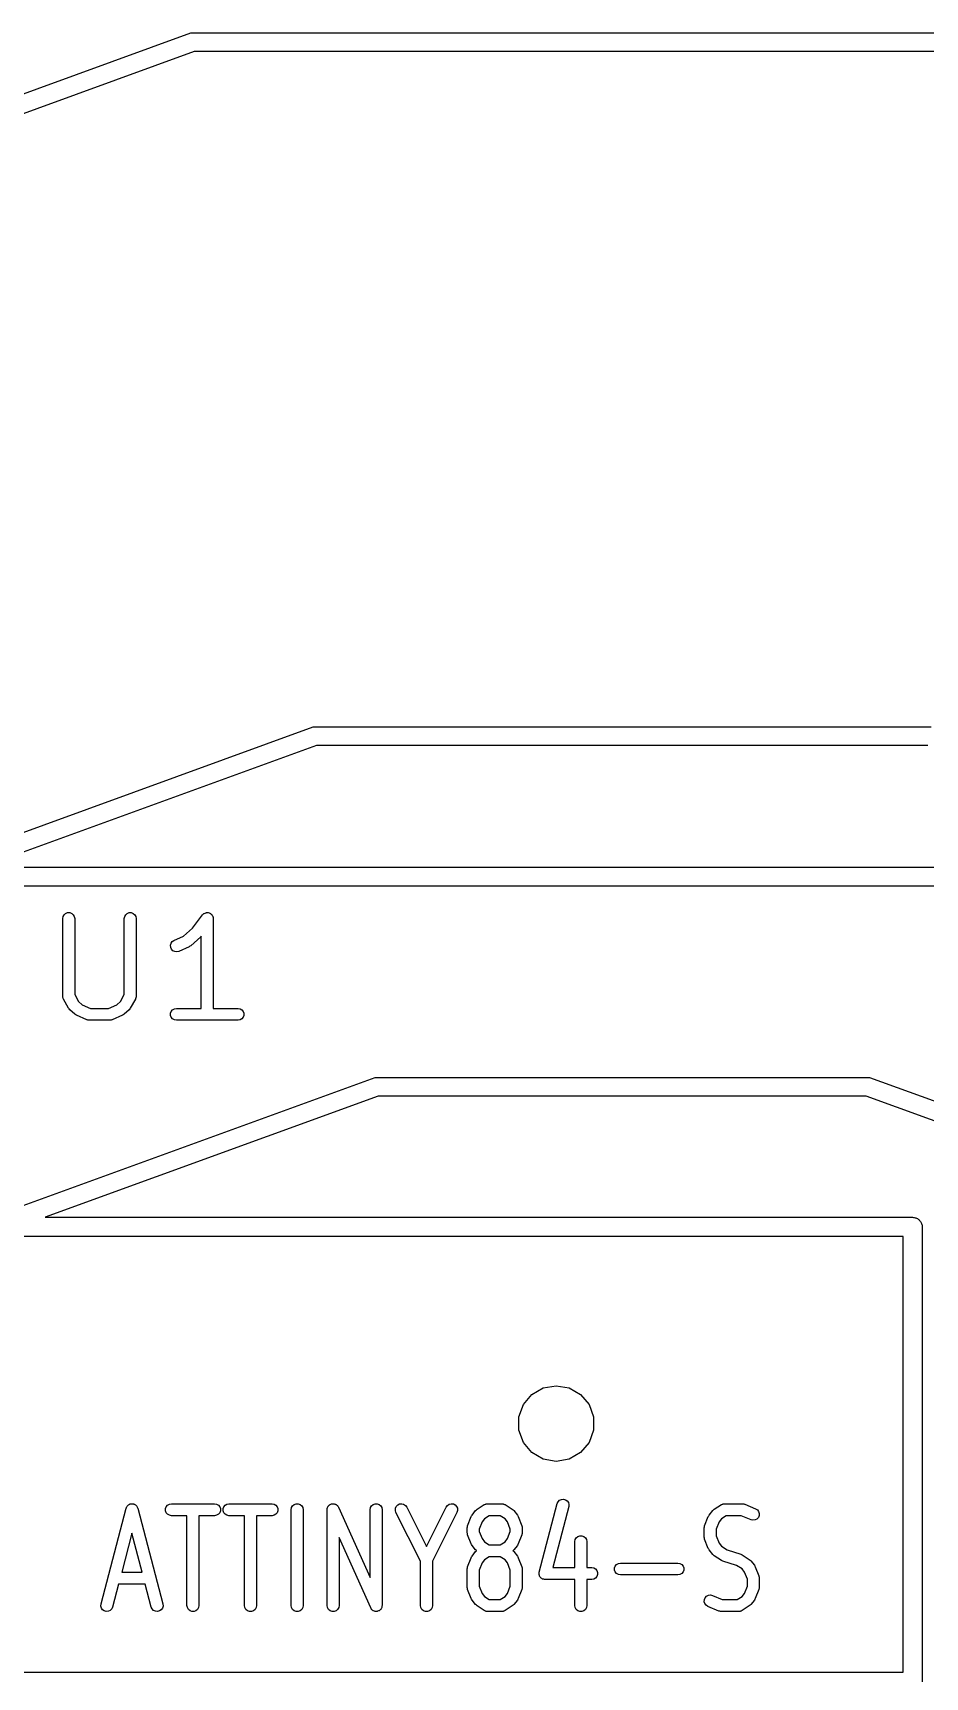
# Model space of a CAD drawing. Extents: x 173.7 to 226.3, y -126 to -74.1.
# Drawn here: x 193.75 to 203.21, y -91.49 to -74.05 of the extents above; entities that cross this region are included whole.
import ezdxf

# ---------------------------------------------------------------- set-up
doc = ezdxf.new("R2010")
doc.units = 0
doc.header["$MEASUREMENT"] = 0
doc.layers.add('BLACK', color=7, linetype='CONTINUOUS')

msp = doc.modelspace()

# ---------------------------------------------------------------- linework, layer by layer
at = {"layer": 'Black'}
for p, q in [((186.825, -77.1802), (195.424, -74.0503)), ((195.424, -74.0503), (204.576, -74.0503)), ((195.459, -74.2473), (186.925, -77.3534)), ((204.541, -74.2473), (195.459, -74.2473)), ((192.629, -82.9), (196.722, -81.4101)), ((196.722, -81.4101), (203.278, -81.4101)), ((196.757, -81.6071), (193.205, -82.9)), ((203.243, -81.6071), (196.757, -81.6071)), ((193.205, -82.9), (206.795, -82.9)), ((207.345, -83.1), (192.655, -83.1)), ((194.066, -83.4436), (194.069, -83.4219)), ((194.066, -84.2661), (194.066, -83.4436)), ((194.069, -83.4219), (194.08, -83.4028)), ((194.08, -83.4028), (194.097, -83.3886)), ((194.097, -83.3886), (194.118, -83.3811)), ((194.118, -83.3811), (194.14, -83.3811)), ((194.14, -83.3811), (194.161, -83.3886)), ((194.161, -83.3886), (194.178, -83.4028)), ((194.178, -83.4028), (194.189, -83.4219)), ((194.189, -83.4219), (194.193, -83.4436)), ((194.193, -83.4436), (194.193, -84.2495)), ((194.719, -83.4436), (194.723, -83.4219)), ((194.719, -84.2495), (194.719, -83.4436)), ((194.723, -83.4219), (194.734, -83.4028)), ((194.734, -83.4028), (194.751, -83.3886)), ((194.751, -83.3886), (194.771, -83.3811)), ((194.771, -83.3811), (194.793, -83.3811)), ((194.793, -83.3811), (194.814, -83.3886)), ((194.814, -83.3886), (194.831, -83.4028)), ((194.831, -83.4028), (194.842, -83.4219)), ((194.842, -83.4219), (194.846, -83.4436)), ((194.846, -83.4436), (194.846, -84.2661)), ((195.443, -83.5455), (195.548, -83.4055)), ((195.548, -83.4055), (195.549, -83.4043)), ((195.549, -83.4043), (195.55, -83.4028)), ((195.55, -83.4028), (195.557, -83.3968)), ((195.557, -83.3968), (195.564, -83.3904)), ((195.564, -83.3904), (195.566, -83.3898)), ((195.566, -83.3898), (195.567, -83.3886)), ((195.567, -83.3886), (195.576, -83.3854)), ((195.576, -83.3854), (195.584, -83.3818)), ((195.584, -83.3818), (195.586, -83.3817)), ((195.586, -83.3817), (195.588, -83.3811)), ((195.588, -83.3811), (195.597, -83.3811)), ((195.597, -83.3811), (195.606, -83.3806)), ((195.606, -83.3806), (195.608, -83.3811)), ((195.608, -83.3811), (195.61, -83.3811)), ((195.61, -83.3811), (195.618, -83.3843)), ((195.618, -83.3843), (195.627, -83.387)), ((195.627, -83.387), (195.629, -83.388)), ((195.629, -83.388), (195.63, -83.3886)), ((195.63, -83.3886), (195.638, -83.3946)), ((195.638, -83.3946), (195.645, -83.4002)), ((195.645, -83.4002), (195.646, -83.4017)), ((195.646, -83.4017), (195.647, -83.4028)), ((195.647, -83.4028), (195.652, -83.4109)), ((195.652, -83.4109), (195.657, -83.4187)), ((195.657, -83.4187), (195.658, -83.4204)), ((195.658, -83.4204), (195.658, -83.4219)), ((195.658, -83.4219), (195.66, -83.4311)), ((195.66, -83.4311), (195.662, -83.4402)), ((195.662, -83.4402), (195.662, -83.4419)), ((195.662, -83.4419), (195.662, -83.4436)), ((195.662, -83.4436), (195.662, -84.3961)), ((195.209, -83.7272), (195.215, -83.706)), ((195.215, -83.706), (195.228, -83.6882)), ((195.228, -83.6882), (195.246, -83.6759)), ((195.246, -83.6759), (195.346, -83.6315)), ((195.346, -83.6315), (195.443, -83.5455)), ((195.532, -83.6362), (195.423, -83.733)), ((195.535, -83.6322), (195.532, -83.6362)), ((195.535, -84.3961), (195.535, -83.6322)), ((195.211, -83.7492), (195.209, -83.7272)), ((195.219, -83.7694), (195.211, -83.7492)), ((195.235, -83.7853), (195.219, -83.7694)), ((195.255, -83.7949), (195.235, -83.7853)), ((195.277, -83.7973), (195.255, -83.7949)), ((195.298, -83.7919), (195.277, -83.7973)), ((195.407, -83.7436), (195.298, -83.7919)), ((195.415, -83.7381), (195.407, -83.7436)), ((195.423, -83.733), (195.415, -83.7381)), ((194.067, -84.2712), (194.066, -84.2661)), ((194.066, -84.2764), (194.067, -84.2712)), ((194.068, -84.282), (194.066, -84.2764)), ((194.069, -84.2878), (194.068, -84.282)), ((194.072, -84.2923), (194.069, -84.2878)), ((194.074, -84.2972), (194.072, -84.2923)), ((194.128, -84.394), (194.074, -84.2972)), ((194.135, -84.4021), (194.128, -84.394)), ((194.141, -84.4103), (194.135, -84.4021)), ((194.193, -84.2495), (194.234, -84.3225)), ((194.234, -84.3225), (194.273, -84.3572)), ((194.273, -84.3572), (194.36, -84.3961)), ((194.36, -84.3961), (194.551, -84.3961)), ((194.551, -84.3961), (194.639, -84.3572)), ((194.639, -84.3572), (194.678, -84.3225)), ((194.678, -84.3225), (194.719, -84.2495)), ((194.777, -84.4021), (194.77, -84.4103)), ((194.783, -84.394), (194.777, -84.4021)), ((194.838, -84.2972), (194.783, -84.394)), ((194.839, -84.2923), (194.838, -84.2972)), ((194.842, -84.2878), (194.839, -84.2923)), ((194.843, -84.282), (194.842, -84.2878)), ((194.845, -84.2764), (194.843, -84.282)), ((194.846, -84.2661), (194.845, -84.2712)), ((194.845, -84.2712), (194.845, -84.2764)), ((195.231, -84.411), (195.25, -84.3999)), ((195.25, -84.3999), (195.272, -84.3961)), ((195.272, -84.3961), (195.535, -84.3961)), ((195.662, -84.3961), (195.925, -84.3961)), ((195.925, -84.3961), (195.947, -84.3999)), ((195.947, -84.3999), (195.966, -84.411)), ((194.196, -84.4587), (194.141, -84.4103)), ((194.204, -84.4638), (194.196, -84.4587)), ((194.212, -84.4693), (194.204, -84.4638)), ((194.321, -84.5176), (194.212, -84.4693)), ((194.323, -84.5182), (194.321, -84.5176)), ((194.325, -84.5193), (194.323, -84.5182)), ((194.334, -84.5208), (194.325, -84.5193)), ((194.342, -84.523), (194.334, -84.5208)), ((194.345, -84.5227), (194.342, -84.523)), ((194.347, -84.5231), (194.345, -84.5227)), ((194.565, -84.5231), (194.347, -84.5231)), ((194.567, -84.5227), (194.565, -84.5231)), ((194.569, -84.523), (194.567, -84.5227)), ((194.578, -84.5208), (194.569, -84.523)), ((194.586, -84.5193), (194.578, -84.5208)), ((194.588, -84.5182), (194.586, -84.5193)), ((194.59, -84.5176), (194.588, -84.5182)), ((194.699, -84.4693), (194.59, -84.5176)), ((194.707, -84.4638), (194.699, -84.4693)), ((194.716, -84.4587), (194.707, -84.4638)), ((194.77, -84.4103), (194.716, -84.4587)), ((195.21, -84.4486), (195.217, -84.4279)), ((195.21, -84.4706), (195.21, -84.4486)), ((195.217, -84.4914), (195.21, -84.4706)), ((195.217, -84.4279), (195.231, -84.411)), ((195.231, -84.5083), (195.217, -84.4914)), ((195.25, -84.5193), (195.231, -84.5083)), ((195.272, -84.5231), (195.25, -84.5193)), ((195.925, -84.5231), (195.272, -84.5231)), ((195.947, -84.5193), (195.925, -84.5231)), ((195.966, -84.5083), (195.947, -84.5193)), ((195.966, -84.411), (195.98, -84.4279)), ((195.98, -84.4914), (195.966, -84.5083)), ((195.98, -84.4279), (195.988, -84.4486)), ((195.988, -84.4706), (195.98, -84.4914)), ((195.988, -84.4486), (195.988, -84.4706)), ((193.302, -86.6124), (197.378, -85.1291)), ((197.378, -85.1291), (202.622, -85.1291)), ((202.622, -85.1291), (204.296, -85.7385)), ((197.413, -85.326), (193.878, -86.6124)), ((202.587, -85.326), (197.413, -85.326)), ((204.296, -85.9481), (202.587, -85.326)), ((193.878, -86.6124), (203.08, -86.6124)), ((203.08, -86.6124), (203.089, -86.6139)), ((203.089, -86.6139), (203.098, -86.6139)), ((203.098, -86.6139), (203.106, -86.617)), ((203.106, -86.617), (203.115, -86.6185)), ((203.115, -86.6185), (203.122, -86.623)), ((203.122, -86.623), (203.131, -86.626)), ((203.131, -86.626), (203.138, -86.6317)), ((203.138, -86.6317), (203.145, -86.6362)), ((203.145, -86.6362), (203.151, -86.643)), ((203.151, -86.643), (203.158, -86.6487)), ((203.158, -86.6487), (203.162, -86.6564)), ((203.162, -86.6564), (203.168, -86.6632)), ((203.168, -86.6632), (203.171, -86.6716)), ((202.978, -86.8156), (193.32, -86.8156)), ((202.978, -91.4384), (202.978, -86.8156)), ((203.171, -86.6716), (203.175, -86.6793)), ((203.175, -86.6793), (203.177, -86.688)), ((203.177, -86.688), (203.18, -86.6964)), ((203.18, -86.6964), (203.18, -86.7052)), ((203.18, -86.7052), (203.182, -86.714)), ((203.182, -86.714), (203.182, -91.54)), ((199.163, -88.4227), (199.3, -88.3985)), ((199.3, -88.3985), (199.437, -88.4227)), ((198.952, -88.5992), (199.042, -88.4924)), ((199.042, -88.4924), (199.163, -88.4227)), ((199.437, -88.4227), (199.558, -88.4924)), ((199.558, -88.4924), (199.648, -88.5992)), ((198.905, -88.7303), (198.952, -88.5992)), ((198.905, -88.8697), (198.905, -88.7303)), ((199.648, -88.5992), (199.695, -88.7303)), ((199.695, -88.7303), (199.695, -88.8697)), ((198.952, -89.0008), (198.905, -88.8697)), ((199.695, -88.8697), (199.648, -89.0008)), ((199.042, -89.1076), (198.952, -89.0008)), ((199.163, -89.1773), (199.042, -89.1076)), ((199.558, -89.1076), (199.437, -89.1773)), ((199.648, -89.0008), (199.558, -89.1076)), ((199.3, -89.2015), (199.163, -89.1773)), ((199.437, -89.1773), (199.3, -89.2015)), ((199.31, -89.6491), (199.319, -89.6291)), ((199.319, -89.6291), (199.335, -89.6134)), ((199.335, -89.6134), (199.355, -89.604)), ((199.355, -89.604), (199.377, -89.602)), ((199.377, -89.602), (199.398, -89.6076)), ((199.398, -89.6076), (199.416, -89.6201)), ((199.416, -89.6201), (199.429, -89.6381)), ((194.472, -90.7135), (194.739, -89.6975)), ((194.739, -89.6975), (194.741, -89.6922)), ((194.741, -89.6922), (194.743, -89.6865)), ((194.743, -89.6865), (194.746, -89.6822)), ((194.746, -89.6822), (194.748, -89.6775)), ((194.748, -89.6775), (194.752, -89.6733)), ((194.752, -89.6733), (194.755, -89.6685)), ((194.755, -89.6685), (194.76, -89.6655)), ((194.76, -89.6655), (194.763, -89.6618)), ((194.763, -89.6618), (194.769, -89.6593)), ((194.769, -89.6593), (194.773, -89.6559)), ((194.773, -89.6559), (194.779, -89.6546)), ((194.779, -89.6546), (194.783, -89.6524)), ((194.783, -89.6524), (194.789, -89.6518)), ((194.789, -89.6518), (194.795, -89.6503)), ((194.795, -89.6503), (194.8, -89.6508)), ((194.8, -89.6508), (194.805, -89.6503)), ((194.805, -89.6503), (194.811, -89.6518)), ((194.811, -89.6518), (194.817, -89.6524)), ((194.817, -89.6524), (194.821, -89.6546)), ((194.821, -89.6546), (194.827, -89.6559)), ((194.827, -89.6559), (194.831, -89.6593)), ((194.831, -89.6593), (194.837, -89.6618)), ((194.837, -89.6618), (194.84, -89.6655)), ((194.84, -89.6655), (194.845, -89.6685)), ((194.845, -89.6685), (194.848, -89.6733)), ((194.848, -89.6733), (194.852, -89.6775)), ((194.852, -89.6775), (194.854, -89.6822)), ((194.854, -89.6822), (194.857, -89.6865)), ((194.857, -89.6865), (194.859, -89.6922)), ((194.859, -89.6922), (194.861, -89.6975)), ((194.861, -89.6975), (195.128, -90.7135)), ((195.157, -89.7026), (195.164, -89.6819)), ((195.157, -89.7246), (195.157, -89.7026)), ((195.164, -89.7454), (195.157, -89.7246)), ((195.164, -89.6819), (195.178, -89.665)), ((195.178, -89.7623), (195.164, -89.7454)), ((195.178, -89.665), (195.197, -89.6539)), ((195.197, -89.7733), (195.178, -89.7623)), ((195.197, -89.6539), (195.219, -89.6501)), ((195.219, -89.7771), (195.197, -89.7733)), ((195.219, -89.6501), (195.676, -89.6501)), ((195.384, -89.7771), (195.219, -89.7771)), ((195.384, -90.7296), (195.384, -89.7771)), ((195.676, -89.7771), (195.511, -89.7771)), ((195.511, -89.7771), (195.511, -90.7296)), ((195.676, -89.6501), (195.698, -89.6539)), ((195.698, -89.7733), (195.676, -89.7771)), ((195.698, -89.6539), (195.717, -89.665)), ((195.717, -89.7623), (195.698, -89.7733)), ((195.717, -89.665), (195.731, -89.6819)), ((195.731, -89.7454), (195.717, -89.7623)), ((195.731, -89.6819), (195.739, -89.7026)), ((195.739, -89.7246), (195.731, -89.7454)), ((195.739, -89.7026), (195.739, -89.7246)), ((195.766, -89.7026), (195.774, -89.6819)), ((195.766, -89.7246), (195.766, -89.7026)), ((195.774, -89.7454), (195.766, -89.7246)), ((195.774, -89.6819), (195.788, -89.665)), ((195.788, -89.7623), (195.774, -89.7454)), ((195.788, -89.665), (195.807, -89.6539)), ((195.807, -89.7733), (195.788, -89.7623)), ((195.807, -89.6539), (195.829, -89.6501)), ((195.829, -89.7771), (195.807, -89.7733)), ((195.829, -89.6501), (196.286, -89.6501)), ((195.994, -89.7771), (195.829, -89.7771)), ((195.994, -90.7296), (195.994, -89.7771)), ((196.286, -89.7771), (196.121, -89.7771)), ((196.121, -89.7771), (196.121, -90.7296)), ((196.286, -89.6501), (196.307, -89.6539)), ((196.307, -89.7733), (196.286, -89.7771)), ((196.307, -89.6539), (196.327, -89.665)), ((196.327, -89.7623), (196.307, -89.7733)), ((196.327, -89.665), (196.341, -89.6819)), ((196.341, -89.7454), (196.327, -89.7623)), ((196.341, -89.6819), (196.348, -89.7026)), ((196.348, -89.7246), (196.341, -89.7454)), ((196.348, -89.7026), (196.348, -89.7246)), ((196.489, -89.7136), (196.493, -89.6919)), ((196.489, -90.7296), (196.489, -89.7136)), ((196.493, -89.6919), (196.504, -89.6728)), ((196.504, -89.6728), (196.521, -89.6586)), ((196.521, -89.6586), (196.541, -89.6511)), ((196.541, -89.6511), (196.563, -89.6511)), ((196.563, -89.6511), (196.584, -89.6586)), ((196.584, -89.6586), (196.601, -89.6728)), ((196.601, -89.6728), (196.612, -89.6919)), ((196.612, -89.6919), (196.616, -89.7136)), ((196.616, -89.7136), (196.616, -90.7296)), ((196.87, -89.7136), (196.871, -89.705)), ((196.87, -90.7296), (196.87, -89.7136)), ((196.871, -89.705), (196.872, -89.6964)), ((196.872, -89.6964), (196.873, -89.6942)), ((196.873, -89.6942), (196.874, -89.6919)), ((196.874, -89.6919), (196.878, -89.6844)), ((196.878, -89.6844), (196.882, -89.6765)), ((196.882, -89.6765), (196.884, -89.6748)), ((196.884, -89.6748), (196.885, -89.6728)), ((196.885, -89.6728), (196.891, -89.6672)), ((196.891, -89.6672), (196.898, -89.6611)), ((196.898, -89.6611), (196.9, -89.6601)), ((196.9, -89.6601), (196.902, -89.6586)), ((196.902, -89.6586), (196.91, -89.6556)), ((196.91, -89.6556), (196.918, -89.6521)), ((196.918, -89.6521), (196.92, -89.6519)), ((196.92, -89.6519), (196.922, -89.6511)), ((196.922, -89.6511), (196.931, -89.6511)), ((196.931, -89.6511), (196.94, -89.6504)), ((196.94, -89.6504), (196.942, -89.6511)), ((196.942, -89.6511), (196.944, -89.6511)), ((196.944, -89.6511), (196.953, -89.6541)), ((196.953, -89.6541), (196.961, -89.6564)), ((196.961, -89.6564), (196.963, -89.6578)), ((196.963, -89.6578), (196.965, -89.6586)), ((196.965, -89.6586), (196.972, -89.6642)), ((196.972, -89.6642), (196.979, -89.6693)), ((196.979, -89.6693), (196.98, -89.6713)), ((196.98, -89.6713), (196.982, -89.6728)), ((196.982, -89.6728), (196.986, -89.6804)), ((196.986, -89.6804), (196.991, -89.6876)), ((196.991, -89.6876), (197.327, -90.4337)), ((197.327, -89.7136), (197.331, -89.6919)), ((197.327, -90.4337), (197.327, -89.7136)), ((197.331, -89.6919), (197.342, -89.6728)), ((197.342, -89.6728), (197.359, -89.6586)), ((197.359, -89.6586), (197.379, -89.6511)), ((197.379, -89.6511), (197.402, -89.6511)), ((197.402, -89.6511), (197.422, -89.6586)), ((197.422, -89.6586), (197.439, -89.6728)), ((197.439, -89.6728), (197.45, -89.6919)), ((197.45, -89.6919), (197.454, -89.7136)), ((197.454, -89.7136), (197.454, -90.7296)), ((197.594, -89.7209), (197.595, -89.6989)), ((197.6, -89.7421), (197.594, -89.7209)), ((197.595, -89.6989), (197.604, -89.6787)), ((197.86, -90.2608), (197.6, -89.7421)), ((197.604, -89.6787), (197.619, -89.6626)), ((197.619, -89.6626), (197.639, -89.6528)), ((197.639, -89.6528), (197.661, -89.6502)), ((197.661, -89.6502), (197.682, -89.6553)), ((197.682, -89.6553), (197.701, -89.6675)), ((197.701, -89.6675), (197.714, -89.6852)), ((197.714, -89.6852), (197.924, -90.1041)), ((197.924, -90.1041), (198.134, -89.6852)), ((198.247, -89.7421), (197.987, -90.2608)), ((198.134, -89.6852), (198.147, -89.6675)), ((198.147, -89.6675), (198.165, -89.6553)), ((198.165, -89.6553), (198.187, -89.6502)), ((198.187, -89.6502), (198.209, -89.6528)), ((198.209, -89.6528), (198.228, -89.6626)), ((198.228, -89.6626), (198.243, -89.6787)), ((198.243, -89.6787), (198.252, -89.6989)), ((198.254, -89.7209), (198.247, -89.7421)), ((198.252, -89.6989), (198.254, -89.7209)), ((198.36, -89.8839), (198.398, -89.7871)), ((198.398, -89.7871), (198.403, -89.7792)), ((198.403, -89.7792), (198.407, -89.7711)), ((198.407, -89.7711), (198.445, -89.7227)), ((198.445, -89.7227), (198.453, -89.7156)), ((198.453, -89.7156), (198.461, -89.7084)), ((198.461, -89.7084), (198.537, -89.66)), ((198.538, -89.8098), (198.513, -89.8423)), ((198.537, -89.66), (198.544, -89.6574)), ((198.59, -89.7771), (198.538, -89.8098)), ((198.544, -89.6574), (198.55, -89.6539)), ((198.55, -89.6539), (198.554, -89.6532)), ((198.554, -89.6532), (198.558, -89.6516)), ((198.558, -89.6516), (198.565, -89.6513)), ((198.565, -89.6513), (198.571, -89.6501)), ((198.571, -89.6501), (198.724, -89.6501)), ((198.705, -89.7771), (198.59, -89.7771)), ((198.757, -89.8098), (198.705, -89.7771)), ((198.724, -89.6501), (198.731, -89.6513)), ((198.731, -89.6513), (198.737, -89.6516)), ((198.737, -89.6516), (198.741, -89.6532)), ((198.741, -89.6532), (198.746, -89.6539)), ((198.746, -89.6539), (198.751, -89.6574)), ((198.751, -89.6574), (198.758, -89.66)), ((198.782, -89.8423), (198.757, -89.8098)), ((198.758, -89.66), (198.834, -89.7084)), ((198.834, -89.7084), (198.842, -89.7156)), ((198.842, -89.7156), (198.85, -89.7227)), ((198.85, -89.7227), (198.888, -89.7711)), ((198.888, -89.7711), (198.892, -89.7792)), ((198.892, -89.7792), (198.897, -89.7871)), ((198.897, -89.7871), (198.935, -89.8839)), ((199.12, -90.3748), (199.31, -89.6491)), ((199.433, -89.6814), (199.263, -90.3275)), ((199.429, -89.6381), (199.435, -89.6594)), ((199.435, -89.6594), (199.433, -89.6814)), ((200.874, -89.8839), (200.912, -89.7871)), ((200.912, -89.7871), (200.917, -89.7792)), ((200.917, -89.7792), (200.922, -89.7711)), ((200.922, -89.7711), (200.96, -89.7227)), ((200.96, -89.7227), (200.968, -89.7156)), ((200.968, -89.7156), (200.975, -89.7084)), ((200.975, -89.7084), (201.052, -89.66)), ((201.053, -89.8098), (201.027, -89.8423)), ((201.052, -89.66), (201.058, -89.6574)), ((201.104, -89.7771), (201.053, -89.8098)), ((201.058, -89.6574), (201.064, -89.6539)), ((201.064, -89.6539), (201.068, -89.6532)), ((201.068, -89.6532), (201.072, -89.6516)), ((201.072, -89.6516), (201.079, -89.6513)), ((201.079, -89.6513), (201.086, -89.6501)), ((201.086, -89.6501), (201.276, -89.6501)), ((201.263, -89.7771), (201.104, -89.7771)), ((201.366, -89.8205), (201.263, -89.7771)), ((201.276, -89.6501), (201.278, -89.6504)), ((201.278, -89.6504), (201.279, -89.6502)), ((201.279, -89.6502), (201.289, -89.6523)), ((201.289, -89.6523), (201.298, -89.6539)), ((201.298, -89.6539), (201.299, -89.6548)), ((201.299, -89.6548), (201.301, -89.6551)), ((201.301, -89.6551), (201.415, -89.7035)), ((201.415, -89.7035), (201.434, -89.7155)), ((201.444, -89.7965), (201.429, -89.8127)), ((201.434, -89.7155), (201.447, -89.7331)), ((201.452, -89.7762), (201.444, -89.7965)), ((201.447, -89.7331), (201.453, -89.7542)), ((201.453, -89.7542), (201.452, -89.7762)), ((194.8, -89.9637), (194.692, -90.3758)), ((194.908, -90.3758), (194.8, -89.9637)), ((198.356, -89.9055), (198.358, -89.8955)), ((198.356, -89.9063), (198.356, -89.9055)), ((198.356, -89.9071), (198.356, -89.9063)), ((198.356, -89.9555), (198.356, -89.9071)), ((198.356, -89.9563), (198.356, -89.9555)), ((198.356, -89.9572), (198.356, -89.9563)), ((198.358, -89.9672), (198.356, -89.9572)), ((198.358, -89.8955), (198.359, -89.8854)), ((198.359, -89.9772), (198.358, -89.9672)), ((198.359, -89.8854), (198.36, -89.8847)), ((198.36, -89.978), (198.359, -89.9772)), ((198.36, -89.8847), (198.36, -89.8839)), ((198.36, -89.9788), (198.36, -89.978)), ((198.398, -90.0755), (198.36, -89.9788)), ((198.513, -89.8423), (198.483, -89.9192)), ((198.483, -89.9192), (198.483, -89.9435)), ((198.483, -89.9435), (198.513, -90.0203)), ((198.813, -89.9192), (198.782, -89.8423)), ((198.782, -90.0203), (198.813, -89.9435)), ((198.813, -89.9435), (198.813, -89.9192)), ((198.935, -89.9788), (198.897, -90.0755)), ((198.935, -89.8839), (198.935, -89.8847)), ((198.935, -89.8847), (198.936, -89.8854)), ((198.936, -89.9772), (198.935, -89.978)), ((198.935, -89.978), (198.935, -89.9788)), ((198.936, -89.8854), (198.938, -89.8955)), ((198.938, -89.9672), (198.936, -89.9772)), ((198.938, -89.8955), (198.94, -89.9055)), ((198.94, -89.9572), (198.938, -89.9672)), ((198.94, -89.9055), (198.94, -89.9063)), ((198.94, -89.9063), (198.94, -89.9071)), ((198.94, -89.9071), (198.94, -89.9555)), ((198.94, -89.9555), (198.94, -89.9563)), ((198.94, -89.9563), (198.94, -89.9572)), ((200.87, -89.9055), (200.872, -89.8955)), ((200.87, -89.9063), (200.87, -89.9055)), ((200.87, -89.9071), (200.87, -89.9063)), ((200.87, -90.0039), (200.87, -89.9071)), ((200.872, -89.8955), (200.874, -89.8854)), ((200.874, -89.8847), (200.874, -89.8839)), ((200.874, -89.8854), (200.874, -89.8847)), ((201.027, -89.8423), (200.997, -89.9192)), ((200.997, -89.9192), (200.997, -89.9919)), ((201.387, -89.8254), (201.366, -89.8205)), ((201.409, -89.8227), (201.387, -89.8254)), ((201.429, -89.8127), (201.409, -89.8227)), ((197.333, -90.7557), (196.997, -90.0095)), ((196.997, -90.0095), (196.997, -90.7296)), ((198.403, -90.0834), (198.398, -90.0755)), ((198.407, -90.0916), (198.403, -90.0834)), ((198.445, -90.14), (198.407, -90.0916)), ((198.407, -90.2065), (198.445, -90.1581)), ((198.453, -90.1471), (198.445, -90.14)), ((198.445, -90.1581), (198.453, -90.151)), ((198.455, -90.149), (198.453, -90.1471)), ((198.453, -90.151), (198.455, -90.149)), ((198.513, -90.0203), (198.538, -90.0529)), ((198.538, -90.0529), (198.59, -90.0855)), ((198.59, -90.0855), (198.705, -90.0855)), ((198.705, -90.0855), (198.757, -90.0529)), ((198.757, -90.0529), (198.782, -90.0203)), ((198.842, -90.1471), (198.84, -90.149)), ((198.84, -90.149), (198.842, -90.151)), ((198.85, -90.14), (198.842, -90.1471)), ((198.842, -90.151), (198.85, -90.1581)), ((198.888, -90.0916), (198.85, -90.14)), ((198.85, -90.1581), (198.888, -90.2065)), ((198.892, -90.0834), (198.888, -90.0916)), ((198.897, -90.0755), (198.892, -90.0834)), ((199.498, -90.0523), (199.502, -90.0306)), ((199.498, -90.3275), (199.498, -90.0523)), ((199.502, -90.0306), (199.513, -90.0115)), ((199.513, -90.0115), (199.53, -89.9973)), ((199.53, -89.9973), (199.551, -89.9898)), ((199.551, -89.9898), (199.573, -89.9898)), ((199.573, -89.9898), (199.594, -89.9973)), ((199.594, -89.9973), (199.611, -90.0115)), ((199.611, -90.0115), (199.622, -90.0306)), ((199.622, -90.0306), (199.625, -90.0523)), ((199.625, -90.0523), (199.625, -90.3275)), ((200.87, -90.0047), (200.87, -90.0039)), ((200.87, -90.0056), (200.87, -90.0047)), ((200.872, -90.0156), (200.87, -90.0056)), ((200.874, -90.0256), (200.872, -90.0156)), ((200.874, -90.0263), (200.874, -90.0256)), ((200.874, -90.0272), (200.874, -90.0263)), ((200.912, -90.1239), (200.874, -90.0272)), ((200.917, -90.1318), (200.912, -90.1239)), ((200.922, -90.14), (200.917, -90.1318)), ((200.96, -90.1883), (200.922, -90.14)), ((200.997, -89.9919), (201.027, -90.0687)), ((201.027, -90.0687), (201.053, -90.1012)), ((201.053, -90.1012), (201.113, -90.1394)), ((201.113, -90.1394), (201.257, -90.1853)), ((197.86, -90.7296), (197.86, -90.2608)), ((197.987, -90.2608), (197.987, -90.7296)), ((198.356, -90.3409), (198.358, -90.3309)), ((198.358, -90.3309), (198.359, -90.3209)), ((198.359, -90.3209), (198.36, -90.3201)), ((198.36, -90.3193), (198.398, -90.2225)), ((198.36, -90.3201), (198.36, -90.3193)), ((198.398, -90.2225), (198.403, -90.2147)), ((198.403, -90.2147), (198.407, -90.2065)), ((198.513, -90.2778), (198.483, -90.3546)), ((198.538, -90.2452), (198.513, -90.2778)), ((198.59, -90.2125), (198.538, -90.2452)), ((198.705, -90.2125), (198.59, -90.2125)), ((198.757, -90.2452), (198.705, -90.2125)), ((198.782, -90.2778), (198.757, -90.2452)), ((198.813, -90.3546), (198.782, -90.2778)), ((198.888, -90.2065), (198.892, -90.2147)), ((198.892, -90.2147), (198.897, -90.2225)), ((198.897, -90.2225), (198.935, -90.3193)), ((198.935, -90.3193), (198.935, -90.3201)), ((198.935, -90.3201), (198.936, -90.3209)), ((198.936, -90.3209), (198.938, -90.3309)), ((198.938, -90.3309), (198.94, -90.3409)), ((199.263, -90.3275), (199.498, -90.3275)), ((199.625, -90.3275), (199.676, -90.3275)), ((199.676, -90.3275), (199.698, -90.3313)), ((199.698, -90.3313), (199.717, -90.3423)), ((199.918, -90.3315), (199.926, -90.3108)), ((199.918, -90.3536), (199.918, -90.3315)), ((199.926, -90.3108), (199.94, -90.2939)), ((199.94, -90.2939), (199.959, -90.2829)), ((199.959, -90.2829), (199.981, -90.2791)), ((199.981, -90.2791), (200.59, -90.2791)), ((200.59, -90.2791), (200.612, -90.2829)), ((200.612, -90.2829), (200.631, -90.2939)), ((200.631, -90.2939), (200.645, -90.3108)), ((200.645, -90.3108), (200.653, -90.3315)), ((200.653, -90.3315), (200.653, -90.3536)), ((200.968, -90.1955), (200.96, -90.1883)), ((200.975, -90.2027), (200.968, -90.1955)), ((201.052, -90.251), (200.975, -90.2027)), ((201.059, -90.2542), (201.052, -90.251)), ((201.066, -90.258), (201.059, -90.2542)), ((201.211, -90.3038), (201.066, -90.258)), ((201.271, -90.342), (201.211, -90.3038)), ((201.257, -90.1853), (201.265, -90.1891)), ((201.265, -90.1891), (201.272, -90.1922)), ((201.272, -90.1922), (201.348, -90.2406)), ((201.348, -90.2406), (201.356, -90.2478)), ((201.356, -90.2478), (201.364, -90.2549)), ((201.364, -90.2549), (201.402, -90.3033)), ((201.402, -90.3033), (201.407, -90.3114)), ((201.407, -90.3114), (201.411, -90.3193)), ((201.411, -90.3193), (201.45, -90.4161)), ((194.659, -90.5028), (194.595, -90.7457)), ((194.941, -90.5028), (194.659, -90.5028)), ((194.692, -90.3758), (194.908, -90.3758)), ((195.005, -90.7457), (194.941, -90.5028)), ((198.356, -90.3417), (198.356, -90.3409)), ((198.356, -90.3426), (198.356, -90.3417)), ((198.356, -90.5361), (198.356, -90.3426)), ((198.483, -90.3546), (198.483, -90.524)), ((198.813, -90.524), (198.813, -90.3546)), ((198.94, -90.3409), (198.94, -90.3417)), ((198.94, -90.3417), (198.94, -90.3426)), ((198.94, -90.3426), (198.94, -90.5361)), ((199.118, -90.3799), (199.119, -90.3775)), ((199.118, -90.3884), (199.118, -90.3799)), ((199.118, -90.3968), (199.118, -90.3884)), ((199.118, -90.3993), (199.118, -90.3968)), ((199.118, -90.402), (199.118, -90.3993)), ((199.121, -90.4099), (199.118, -90.402)), ((199.119, -90.3775), (199.12, -90.3748)), ((199.124, -90.4181), (199.121, -90.4099)), ((199.125, -90.4202), (199.124, -90.4181)), ((199.126, -90.4227), (199.125, -90.4202)), ((199.131, -90.4292), (199.126, -90.4227)), ((199.136, -90.4361), (199.131, -90.4292)), ((199.138, -90.4376), (199.136, -90.4361)), ((199.14, -90.4396), (199.138, -90.4376)), ((199.147, -90.4438), (199.14, -90.4396)), ((199.154, -90.4486), (199.147, -90.4438)), ((199.157, -90.4493), (199.154, -90.4486)), ((199.159, -90.4506), (199.157, -90.4493)), ((199.168, -90.4521), (199.159, -90.4506)), ((199.176, -90.4542), (199.168, -90.4521)), ((199.178, -90.454), (199.176, -90.4542)), ((199.181, -90.4545), (199.178, -90.454)), ((199.498, -90.4545), (199.181, -90.4545)), ((199.498, -90.7296), (199.498, -90.4545)), ((199.676, -90.4545), (199.625, -90.4545)), ((199.625, -90.4545), (199.625, -90.7296)), ((199.698, -90.4506), (199.676, -90.4545)), ((199.717, -90.4396), (199.698, -90.4506)), ((199.717, -90.3423), (199.731, -90.3592)), ((199.731, -90.4227), (199.717, -90.4396)), ((199.731, -90.3592), (199.739, -90.3799)), ((199.739, -90.402), (199.731, -90.4227)), ((199.739, -90.3799), (199.739, -90.402)), ((199.926, -90.3743), (199.918, -90.3536)), ((199.94, -90.3912), (199.926, -90.3743)), ((199.959, -90.4022), (199.94, -90.3912)), ((199.981, -90.4061), (199.959, -90.4022)), ((200.59, -90.4061), (199.981, -90.4061)), ((200.612, -90.4022), (200.59, -90.4061)), ((200.631, -90.3912), (200.612, -90.4022)), ((200.645, -90.3743), (200.631, -90.3912)), ((200.653, -90.3536), (200.645, -90.3743)), ((201.297, -90.3745), (201.271, -90.342)), ((201.327, -90.4514), (201.297, -90.3745)), ((201.327, -90.524), (201.327, -90.4514)), ((201.45, -90.4161), (201.45, -90.4169)), ((201.45, -90.4169), (201.45, -90.4176)), ((201.45, -90.4176), (201.452, -90.4277)), ((201.452, -90.4277), (201.454, -90.4377)), ((201.454, -90.4377), (201.454, -90.4385)), ((201.454, -90.4385), (201.454, -90.4393)), ((201.454, -90.4393), (201.454, -90.5361)), ((198.356, -90.5369), (198.356, -90.5361)), ((198.356, -90.5377), (198.356, -90.5369)), ((198.358, -90.5478), (198.356, -90.5377)), ((198.359, -90.5578), (198.358, -90.5478)), ((198.36, -90.5585), (198.359, -90.5578)), ((198.36, -90.5594), (198.36, -90.5585)), ((198.398, -90.6561), (198.36, -90.5594)), ((198.403, -90.664), (198.398, -90.6561)), ((198.407, -90.6721), (198.403, -90.664)), ((198.445, -90.7205), (198.407, -90.6721)), ((198.483, -90.524), (198.513, -90.6009)), ((198.513, -90.6009), (198.538, -90.6334)), ((198.538, -90.6334), (198.59, -90.6661)), ((198.59, -90.6661), (198.705, -90.6661)), ((198.705, -90.6661), (198.757, -90.6334)), ((198.757, -90.6334), (198.782, -90.6009)), ((198.782, -90.6009), (198.813, -90.524)), ((198.888, -90.6721), (198.85, -90.7205)), ((198.892, -90.664), (198.888, -90.6721)), ((198.897, -90.6561), (198.892, -90.664)), ((198.935, -90.5594), (198.897, -90.6561)), ((198.936, -90.5578), (198.935, -90.5585)), ((198.935, -90.5585), (198.935, -90.5594)), ((198.938, -90.5478), (198.936, -90.5578)), ((198.94, -90.5377), (198.938, -90.5478)), ((198.94, -90.5361), (198.94, -90.5369)), ((198.94, -90.5369), (198.94, -90.5377)), ((200.87, -90.689), (200.871, -90.667)), ((200.871, -90.667), (200.88, -90.6467)), ((200.88, -90.6467), (200.895, -90.6306)), ((200.895, -90.6306), (200.915, -90.6205)), ((200.915, -90.6205), (200.937, -90.6178)), ((200.937, -90.6178), (200.958, -90.6228)), ((200.958, -90.6228), (201.061, -90.6661)), ((201.061, -90.6661), (201.22, -90.6661)), ((201.22, -90.6661), (201.271, -90.6334)), ((201.271, -90.6334), (201.297, -90.6009)), ((201.297, -90.6009), (201.327, -90.524)), ((201.402, -90.6721), (201.364, -90.7205)), ((201.407, -90.664), (201.402, -90.6721)), ((201.411, -90.6561), (201.407, -90.664)), ((201.45, -90.5594), (201.411, -90.6561)), ((201.452, -90.5478), (201.45, -90.5578)), ((201.45, -90.5578), (201.45, -90.5585)), ((201.45, -90.5585), (201.45, -90.5594)), ((201.454, -90.5377), (201.452, -90.5478)), ((201.454, -90.5361), (201.454, -90.5369)), ((201.454, -90.5369), (201.454, -90.5377)), ((194.47, -90.7355), (194.472, -90.7135)), ((194.476, -90.7567), (194.47, -90.7355)), ((194.489, -90.7747), (194.476, -90.7567)), ((194.507, -90.7873), (194.489, -90.7747)), ((194.528, -90.7929), (194.507, -90.7873)), ((194.55, -90.7909), (194.528, -90.7929)), ((194.57, -90.7814), (194.55, -90.7909)), ((194.586, -90.7658), (194.57, -90.7814)), ((194.595, -90.7457), (194.586, -90.7658)), ((195.014, -90.7658), (195.005, -90.7457)), ((195.03, -90.7814), (195.014, -90.7658)), ((195.05, -90.7909), (195.03, -90.7814)), ((195.072, -90.7929), (195.05, -90.7909)), ((195.093, -90.7873), (195.072, -90.7929)), ((195.111, -90.7747), (195.093, -90.7873)), ((195.124, -90.7567), (195.111, -90.7747)), ((195.13, -90.7355), (195.124, -90.7567)), ((195.128, -90.7135), (195.13, -90.7355)), ((195.388, -90.7513), (195.384, -90.7296)), ((195.399, -90.7704), (195.388, -90.7513)), ((195.416, -90.7846), (195.399, -90.7704)), ((195.437, -90.7922), (195.416, -90.7846)), ((195.459, -90.7922), (195.437, -90.7922)), ((195.479, -90.7846), (195.459, -90.7922)), ((195.496, -90.7704), (195.479, -90.7846)), ((195.507, -90.7513), (195.496, -90.7704)), ((195.511, -90.7296), (195.507, -90.7513)), ((195.997, -90.7513), (195.994, -90.7296)), ((196.008, -90.7704), (195.997, -90.7513)), ((196.025, -90.7846), (196.008, -90.7704)), ((196.046, -90.7922), (196.025, -90.7846)), ((196.068, -90.7922), (196.046, -90.7922)), ((196.089, -90.7846), (196.068, -90.7922)), ((196.106, -90.7704), (196.089, -90.7846)), ((196.117, -90.7513), (196.106, -90.7704)), ((196.121, -90.7296), (196.117, -90.7513)), ((196.493, -90.7513), (196.489, -90.7296)), ((196.504, -90.7704), (196.493, -90.7513)), ((196.521, -90.7846), (196.504, -90.7704)), ((196.541, -90.7922), (196.521, -90.7846)), ((196.563, -90.7922), (196.541, -90.7922)), ((196.584, -90.7846), (196.563, -90.7922)), ((196.601, -90.7704), (196.584, -90.7846)), ((196.612, -90.7513), (196.601, -90.7704)), ((196.616, -90.7296), (196.612, -90.7513)), ((196.874, -90.7513), (196.87, -90.7296)), ((196.885, -90.7704), (196.874, -90.7513)), ((196.902, -90.7846), (196.885, -90.7704)), ((196.922, -90.7922), (196.902, -90.7846)), ((196.944, -90.7922), (196.922, -90.7922)), ((196.965, -90.7846), (196.944, -90.7922)), ((196.982, -90.7704), (196.965, -90.7846)), ((196.993, -90.7513), (196.982, -90.7704)), ((196.997, -90.7296), (196.993, -90.7513)), ((197.337, -90.7629), (197.333, -90.7557)), ((197.342, -90.7704), (197.337, -90.7629)), ((197.344, -90.772), (197.342, -90.7704)), ((197.345, -90.7739), (197.344, -90.772)), ((197.352, -90.779), (197.345, -90.7739)), ((197.359, -90.7846), (197.352, -90.779)), ((197.361, -90.7854), (197.359, -90.7846)), ((197.363, -90.7868), (197.361, -90.7854)), ((197.371, -90.7892), (197.363, -90.7868)), ((197.379, -90.7922), (197.371, -90.7892)), ((197.382, -90.7922), (197.379, -90.7922)), ((197.384, -90.7928), (197.382, -90.7922)), ((197.393, -90.7922), (197.384, -90.7928)), ((197.402, -90.7922), (197.393, -90.7922)), ((197.404, -90.7913), (197.402, -90.7922)), ((197.406, -90.7912), (197.404, -90.7913)), ((197.414, -90.7876), (197.406, -90.7912)), ((197.422, -90.7846), (197.414, -90.7876)), ((197.424, -90.7831), (197.422, -90.7846)), ((197.426, -90.7821), (197.424, -90.7831)), ((197.432, -90.776), (197.426, -90.7821)), ((197.439, -90.7704), (197.432, -90.776)), ((197.44, -90.7684), (197.439, -90.7704)), ((197.442, -90.7667), (197.44, -90.7684)), ((197.446, -90.7589), (197.442, -90.7667)), ((197.45, -90.7513), (197.446, -90.7589)), ((197.451, -90.749), (197.45, -90.7513)), ((197.452, -90.7469), (197.451, -90.749)), ((197.454, -90.7296), (197.452, -90.7382)), ((197.452, -90.7382), (197.452, -90.7469)), ((197.864, -90.7513), (197.86, -90.7296)), ((197.875, -90.7704), (197.864, -90.7513)), ((197.892, -90.7846), (197.875, -90.7704)), ((197.913, -90.7922), (197.892, -90.7846)), ((197.935, -90.7922), (197.913, -90.7922)), ((197.956, -90.7846), (197.935, -90.7922)), ((197.972, -90.7704), (197.956, -90.7846)), ((197.983, -90.7513), (197.972, -90.7704)), ((197.987, -90.7296), (197.983, -90.7513)), ((198.453, -90.7277), (198.445, -90.7205)), ((198.461, -90.7348), (198.453, -90.7277)), ((198.537, -90.7832), (198.461, -90.7348)), ((198.544, -90.7858), (198.537, -90.7832)), ((198.55, -90.7893), (198.544, -90.7858)), ((198.554, -90.79), (198.55, -90.7893)), ((198.558, -90.7916), (198.554, -90.79)), ((198.565, -90.7919), (198.558, -90.7916)), ((198.571, -90.7931), (198.565, -90.7919)), ((198.724, -90.7931), (198.571, -90.7931)), ((198.731, -90.7919), (198.724, -90.7931)), ((198.737, -90.7916), (198.731, -90.7919)), ((198.741, -90.79), (198.737, -90.7916)), ((198.746, -90.7893), (198.741, -90.79)), ((198.751, -90.7858), (198.746, -90.7893)), ((198.758, -90.7832), (198.751, -90.7858)), ((198.813, -90.7484), (198.758, -90.7832)), ((198.834, -90.7348), (198.813, -90.7484)), ((198.842, -90.7276), (198.834, -90.7348)), ((198.85, -90.7205), (198.842, -90.7276)), ((199.502, -90.7513), (199.498, -90.7296)), ((199.513, -90.7704), (199.502, -90.7513)), ((199.53, -90.7846), (199.513, -90.7704)), ((199.551, -90.7922), (199.53, -90.7846)), ((199.573, -90.7922), (199.551, -90.7922)), ((199.594, -90.7846), (199.573, -90.7922)), ((199.611, -90.7704), (199.594, -90.7846)), ((199.622, -90.7513), (199.611, -90.7704)), ((199.625, -90.7296), (199.622, -90.7513)), ((200.877, -90.7101), (200.87, -90.689)), ((200.89, -90.7277), (200.877, -90.7101)), ((200.909, -90.7397), (200.89, -90.7277)), ((201.023, -90.7881), (200.909, -90.7397)), ((201.024, -90.7885), (201.023, -90.7881)), ((201.026, -90.7893), (201.024, -90.7885)), ((201.035, -90.7909), (201.026, -90.7893)), ((201.044, -90.793), (201.035, -90.7909)), ((201.046, -90.7928), (201.044, -90.793)), ((201.048, -90.7931), (201.046, -90.7928)), ((201.238, -90.7931), (201.048, -90.7931)), ((201.245, -90.7919), (201.238, -90.7931)), ((201.252, -90.7916), (201.245, -90.7919)), ((201.256, -90.79), (201.252, -90.7916)), ((201.26, -90.7893), (201.256, -90.79)), ((201.266, -90.7858), (201.26, -90.7893)), ((201.272, -90.7832), (201.266, -90.7858)), ((201.348, -90.7348), (201.272, -90.7832)), ((201.356, -90.7276), (201.348, -90.7348)), ((201.364, -90.7205), (201.356, -90.7276)), ((193.022, -91.4384), (202.978, -91.4384))]:
    msp.add_line(p, q, dxfattribs=at)

doc.saveas('drawing.dxf')
